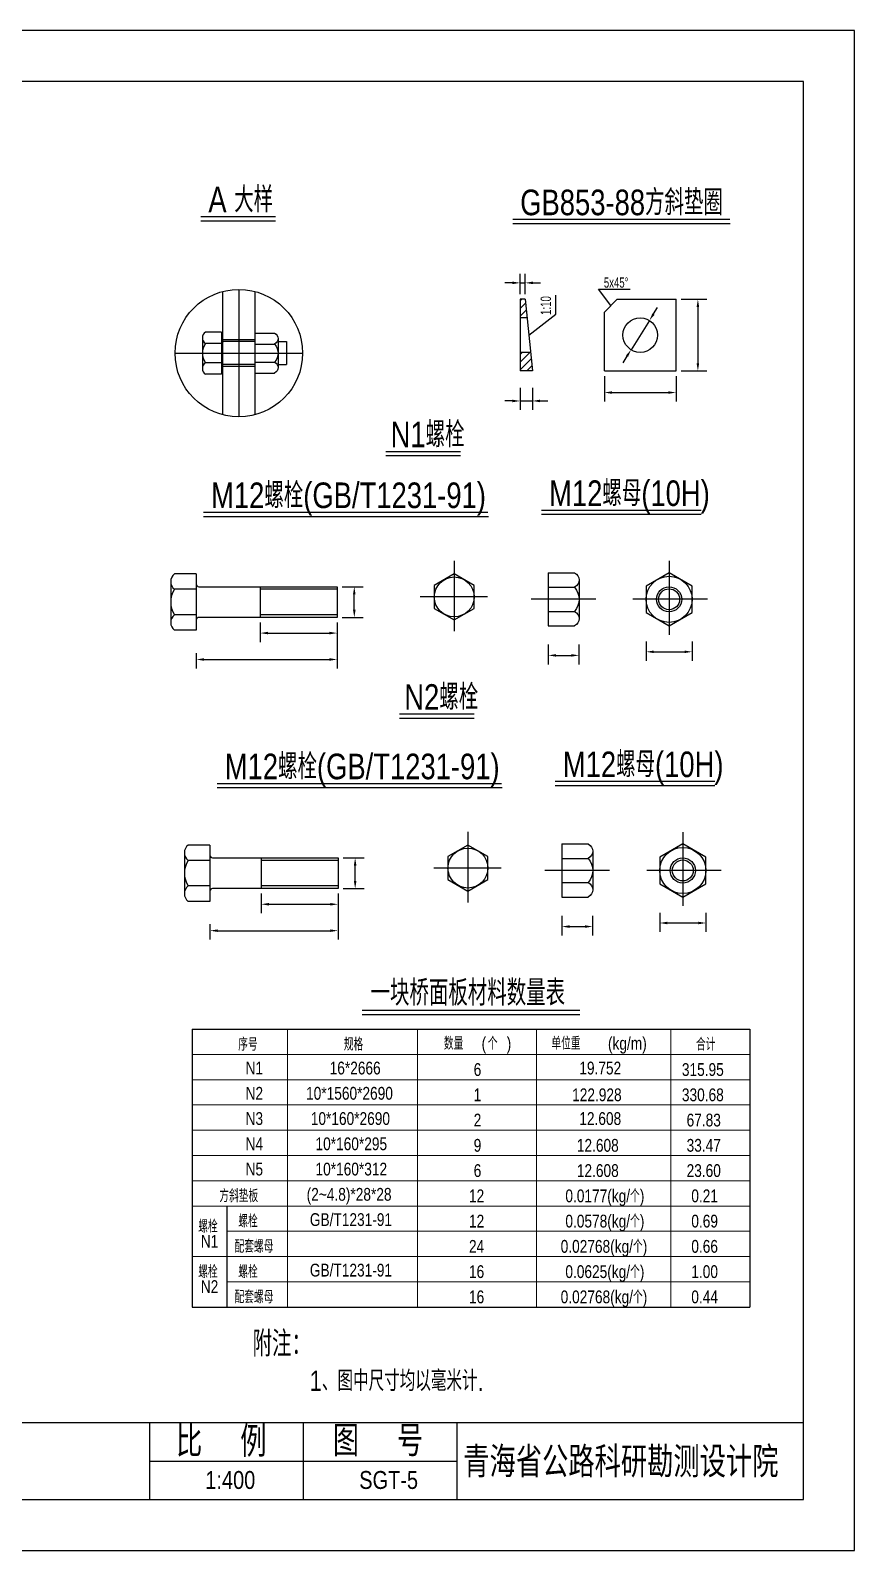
# Model space of a CAD drawing. Header units: millimetres. Extents: x 65 to 987, y -1526 to -1229.
# Drawn here: x 825.6 to 986.6, y -1526.3 to -1229.3 of the extents above; entities that cross this region are included whole.
import ezdxf
from ezdxf.enums import TextEntityAlignment as Align

# ---------------------------------------------------------------- set-up
doc = ezdxf.new("R2010")
doc.units = ezdxf.units.MM
doc.styles.add('GGX1', font='romanc.shx', dxfattribs={"bigfont": 'dk.shx'})
doc.styles.get("Standard").update_dxf_attribs({"font": 'stxt.shx', "width": 0.8, "bigfont": 'dk.shx'})
doc.styles.add('STYLE1', font='stxt.shx', dxfattribs={"width": 0.8, "bigfont": 'dk.shx'})
doc.dimstyles.new('ISO-25', dxfattribs={"dimtxt": 2.5, "dimasz": 2.5, "dimexe": 1.25, "dimexo": 0.625, "dimtad": 1, "dimtxsty": 'Standard', "dimcen": 2.5, "dimadec": 0, "dimazin": 0, "dimtfac": 1, "dimtmove": 0, "dimatfit": 3, "dimfxl": 0, "dimarcsym": 0})

# ---------------------------------------------------------------- blocks, each defined once
blk = doc.blocks.new('*D30')
at = {"color": 2}
for p, q in [((926.74, -1349.34), (926.74, -1353.2)), ((932.74, -1349.34), (932.74, -1353.2)), ((928.24, -1351.45), (931.24, -1351.45))]:
    blk.add_line(p, q, dxfattribs=at)
for points in [[(928.24, -1351.2), (928.24, -1351.7), (926.74, -1351.45)], [(931.24, -1351.2), (931.24, -1351.7), (932.74, -1351.45)]]:
    blk.add_solid(points, dxfattribs=at)
at = {"layer": 'DEFPOINTS', "color": 0}
for p in [(926.74, -1348.34), (932.74, -1348.34), (932.74, -1351.45)]:
    blk.add_point(p, dxfattribs=at)
blk = doc.blocks.new('*D31')
at = {"color": 2}
for p, q in [((945.85, -1348.75), (945.85, -1352.5)), ((947.35, -1350.75), (953.35, -1350.75)), ((954.85, -1348.75), (954.85, -1352.5))]:
    blk.add_line(p, q, dxfattribs=at)
for points in [[(947.35, -1350.5), (947.35, -1351), (945.85, -1350.75)], [(953.35, -1350.5), (953.35, -1351), (954.85, -1350.75)]]:
    blk.add_solid(points, dxfattribs=at)
at = {"layer": 'DEFPOINTS', "color": 0}
for p in [(945.85, -1347.75), (954.85, -1347.75), (954.85, -1350.75)]:
    blk.add_point(p, dxfattribs=at)
blk = doc.blocks.new('A$C19D1656B')
at = {"color": 7, "linetype": 'Continuous'}
for p, q in [((0, 9), (5.1, 9)), ((0, 9), (0, 0)), ((6, 7.77), (6, 1.23)), ((0, 6.55), (5.1, 6.55)), ((0, 2.45), (5.1, 2.45)), ((0, 0), (5.1, 0))]:
    blk.add_line(p, q, dxfattribs=at)
at = {"color": 7, "linetype": 'Continuous', "extrusion": (0, 0, -1)}
for centre, major_axis, start_param, end_param in [((3.75, 7.77), (-2.25, 0), 2.214282, 4.068886), ((0.55, 4.5), (-5.45, 0), 2.5586, 3.724533), ((3.75, 1.23), (-2.25, 0), 2.214055, 4.069043)]:
    blk.add_ellipse(centre, major_axis=major_axis, ratio=0.681818, start_param=start_param, end_param=end_param, dxfattribs=at)
blk = doc.blocks.new('*D33')
at = {"color": 2}
for p, q in [((885.51, -1348.09), (885.51, -1354)), ((858.01, -1351), (858.01, -1354)), ((859.51, -1352.25), (884.01, -1352.25))]:
    blk.add_line(p, q, dxfattribs=at)
for points in [[(859.51, -1352), (859.51, -1352.5), (858.01, -1352.25)], [(884.01, -1352), (884.01, -1352.5), (885.51, -1352.25)]]:
    blk.add_solid(points, dxfattribs=at)
at = {"layer": 'DEFPOINTS', "color": 0}
for p in [(885.51, -1347.09), (858.01, -1350), (885.51, -1352.25)]:
    blk.add_point(p, dxfattribs=at)
blk = doc.blocks.new('*D34')
at = {"color": 2}
for p, q in [((870.51, -1345.03), (870.51, -1348.84)), ((885.51, -1345.03), (885.51, -1348.84)), ((872.01, -1347.09), (884.01, -1347.09))]:
    blk.add_line(p, q, dxfattribs=at)
for points in [[(872.01, -1346.84), (872.01, -1347.34), (870.51, -1347.09)], [(884.01, -1346.84), (884.01, -1347.34), (885.51, -1347.09)]]:
    blk.add_solid(points, dxfattribs=at)
at = {"layer": 'DEFPOINTS', "color": 0}
for p in [(870.51, -1344.03), (885.51, -1344.03), (885.51, -1347.09)]:
    blk.add_point(p, dxfattribs=at)
blk = doc.blocks.new('*D35')
at = {"color": 2}
for p, q in [((886.51, -1338.03), (890.61, -1338.03)), ((888.86, -1342.53), (888.86, -1339.53)), ((886.51, -1344.03), (890.61, -1344.03))]:
    blk.add_line(p, q, dxfattribs=at)
for points in [[(888.61, -1339.53), (889.11, -1339.53), (888.86, -1338.03)], [(888.61, -1342.53), (889.11, -1342.53), (888.86, -1344.03)]]:
    blk.add_solid(points, dxfattribs=at)
at = {"layer": 'DEFPOINTS', "color": 0}
for p in [(885.51, -1338.03), (888.86, -1338.03), (885.51, -1344.03)]:
    blk.add_point(p, dxfattribs=at)
blk = doc.blocks.new('*D36')
at = {"color": 2}
for p, q in [((921.24, -1280.87), (921.24, -1276.92)), ((922.24, -1280.87), (922.24, -1276.92)), ((919.74, -1278.67), (918.24, -1278.67)), ((921.24, -1278.67), (922.24, -1278.67)), ((923.74, -1278.67), (925.24, -1278.67))]:
    blk.add_line(p, q, dxfattribs=at)
for points in [[(919.74, -1278.42), (919.74, -1278.92), (921.24, -1278.67)], [(923.74, -1278.42), (923.74, -1278.92), (922.24, -1278.67)]]:
    blk.add_solid(points, dxfattribs=at)
at = {"layer": 'DEFPOINTS', "color": 0}
for p in [(922.24, -1278.67), (921.24, -1281.87), (922.24, -1281.87)]:
    blk.add_point(p, dxfattribs=at)
blk = doc.blocks.new('*D37')
at = {"color": 2}
for p, q in [((921.24, -1299.19), (921.24, -1303.49)), ((923.64, -1299.19), (923.64, -1303.49)), ((919.74, -1301.74), (918.24, -1301.74)), ((921.24, -1301.74), (923.64, -1301.74)), ((925.14, -1301.74), (926.64, -1301.74))]:
    blk.add_line(p, q, dxfattribs=at)
for points in [[(919.74, -1301.49), (919.74, -1301.99), (921.24, -1301.74)], [(925.14, -1301.49), (925.14, -1301.99), (923.64, -1301.74)]]:
    blk.add_solid(points, dxfattribs=at)
at = {"layer": 'DEFPOINTS', "color": 0}
for p in [(921.24, -1298.19), (923.64, -1298.19), (923.64, -1301.74)]:
    blk.add_point(p, dxfattribs=at)
blk = doc.blocks.new('*D38')
at = {"color": 2}
for p, q in [((937.7, -1296.87), (937.7, -1301.85)), ((951.7, -1296.87), (951.7, -1301.85)), ((939.2, -1300.1), (950.2, -1300.1))]:
    blk.add_line(p, q, dxfattribs=at)
for points in [[(939.2, -1299.85), (939.2, -1300.35), (937.7, -1300.1)], [(950.2, -1299.85), (950.2, -1300.35), (951.7, -1300.1)]]:
    blk.add_solid(points, dxfattribs=at)
at = {"layer": 'DEFPOINTS', "color": 0}
for p in [(937.7, -1295.87), (951.7, -1295.87), (951.7, -1300.1)]:
    blk.add_point(p, dxfattribs=at)
blk = doc.blocks.new('*D39')
at = {"color": 2}
for p, q in [((952.7, -1281.87), (957.71, -1281.87)), ((955.96, -1283.37), (955.96, -1294.37)), ((952.7, -1295.87), (957.71, -1295.87))]:
    blk.add_line(p, q, dxfattribs=at)
for points in [[(955.71, -1283.37), (956.21, -1283.37), (955.96, -1281.87)], [(955.71, -1294.37), (956.21, -1294.37), (955.96, -1295.87)]]:
    blk.add_solid(points, dxfattribs=at)
at = {"layer": 'DEFPOINTS', "color": 0}
for p in [(951.7, -1281.87), (951.7, -1295.87), (955.96, -1295.87)]:
    blk.add_point(p, dxfattribs=at)
blk = doc.blocks.new('*D40')
at = {"color": 2}
for p, q in [((947.29, -1284.74), (948.09, -1283.47)), ((946.5, -1286.01), (942.91, -1291.73)), ((942.11, -1293), (941.31, -1294.27))]:
    blk.add_line(p, q, dxfattribs=at)
for points in [[(947.08, -1284.61), (947.51, -1284.88), (946.5, -1286.01)], [(941.9, -1292.87), (942.32, -1293.13), (942.91, -1291.73)]]:
    blk.add_solid(points, dxfattribs=at)
at = {"layer": 'DEFPOINTS', "color": 0}
for p in [(946.5, -1286.01), (942.91, -1291.73)]:
    blk.add_point(p, dxfattribs=at)
blk = doc.blocks.new('*D137')
at = {"color": 2}
for p, q in [((885.68, -1401.33), (885.68, -1406.98)), ((860.68, -1403.97), (860.68, -1406.98)), ((862.18, -1405.23), (884.18, -1405.23))]:
    blk.add_line(p, q, dxfattribs=at)
for points in [[(862.18, -1404.98), (862.18, -1405.48), (860.68, -1405.23)], [(884.18, -1404.98), (884.18, -1405.48), (885.68, -1405.23)]]:
    blk.add_solid(points, dxfattribs=at)
at = {"layer": 'DEFPOINTS', "color": 0}
for p in [(885.68, -1400.33), (860.68, -1402.97), (885.68, -1405.23)]:
    blk.add_point(p, dxfattribs=at)
blk = doc.blocks.new('*D138')
at = {"color": 2}
for p, q in [((870.68, -1398), (870.68, -1401.82)), ((885.68, -1398), (885.68, -1401.82)), ((872.18, -1400.07), (884.18, -1400.07))]:
    blk.add_line(p, q, dxfattribs=at)
for points in [[(872.18, -1399.82), (872.18, -1400.32), (870.68, -1400.07)], [(884.18, -1399.82), (884.18, -1400.32), (885.68, -1400.07)]]:
    blk.add_solid(points, dxfattribs=at)
at = {"layer": 'DEFPOINTS', "color": 0}
for p in [(870.68, -1397), (885.68, -1397), (885.68, -1400.07)]:
    blk.add_point(p, dxfattribs=at)
blk = doc.blocks.new('*D139')
at = {"color": 2}
for p, q in [((886.68, -1391), (890.78, -1391)), ((889.03, -1395.5), (889.03, -1392.5)), ((886.68, -1397), (890.78, -1397))]:
    blk.add_line(p, q, dxfattribs=at)
for points in [[(888.78, -1392.5), (889.28, -1392.5), (889.03, -1391)], [(888.78, -1395.5), (889.28, -1395.5), (889.03, -1397)]]:
    blk.add_solid(points, dxfattribs=at)
at = {"layer": 'DEFPOINTS', "color": 0}
for p in [(885.68, -1391), (889.03, -1391), (885.68, -1397)]:
    blk.add_point(p, dxfattribs=at)
blk = doc.blocks.new('*D135')
at = {"color": 2}
for p, q in [((929.41, -1402.32), (929.41, -1406.18)), ((930.91, -1404.43), (933.91, -1404.43)), ((935.41, -1402.32), (935.41, -1406.18))]:
    blk.add_line(p, q, dxfattribs=at)
for points in [[(930.91, -1404.18), (930.91, -1404.68), (929.41, -1404.43)], [(933.91, -1404.18), (933.91, -1404.68), (935.41, -1404.43)]]:
    blk.add_solid(points, dxfattribs=at)
at = {"layer": 'DEFPOINTS', "color": 0}
for p in [(929.41, -1401.32), (935.41, -1401.32), (935.41, -1404.43)]:
    blk.add_point(p, dxfattribs=at)
blk = doc.blocks.new('*D136')
at = {"color": 2}
for p, q in [((948.52, -1401.73), (948.52, -1405.48)), ((957.52, -1401.73), (957.52, -1405.48)), ((950.02, -1403.73), (956.02, -1403.73))]:
    blk.add_line(p, q, dxfattribs=at)
for points in [[(950.02, -1403.48), (950.02, -1403.98), (948.52, -1403.73)], [(956.02, -1403.48), (956.02, -1403.98), (957.52, -1403.73)]]:
    blk.add_solid(points, dxfattribs=at)
at = {"layer": 'DEFPOINTS', "color": 0}
for p in [(948.52, -1400.73), (957.52, -1400.73), (957.52, -1403.73)]:
    blk.add_point(p, dxfattribs=at)

msp = doc.modelspace()

# ---------------------------------------------------------------- hatches: boundary and pattern name
h = msp.add_hatch()
h.set_pattern_fill('ANSI31', color=2, scale=0.333333, style=0)
h.set_pattern_definition([(45, (203.4894, 1146.133), (-0.74835465, 0.74835465), [])])
h.paths.add_polyline_path([(921.23603, -1285.49743), (922.59853, -1285.49743), (922.23603, -1281.87243), (921.23603, -1281.87243)])
h.paths.add_polyline_path([(921.23603, -1295.87243), (923.63603, -1295.87243), (923.27353, -1292.24743), (921.23603, -1292.24743)])

# ---------------------------------------------------------------- linework, layer by layer
at = {"color": 2, "linetype": 'Continuous'}
for p, q in [((986.55927, -1526.34463), (986.55927, -1229.34463)), ((862.95936, -1288.26887), (859.77186, -1288.26887)), ((862.95936, -1288.26887), (862.95936, -1296.51887)), ((869.4672, -1288.49676), (869.4672, -1296.29098)), ((869.4672, -1288.49676), (873.2922, -1288.49676)), ((859.20936, -1289.39387), (859.20936, -1295.39424)), ((862.95936, -1290.51887), (859.77186, -1290.51887)), ((869.4672, -1290.14387), (863.33436, -1290.14387)), ((869.4672, -1289.01887), (869.4672, -1295.76887)), ((869.4672, -1290.62245), (873.2922, -1290.62245)), ((873.9672, -1289.55961), (873.9672, -1295.22813)), ((873.9672, -1290.14653), (875.64935, -1290.14653)), ((875.64935, -1290.14653), (875.64935, -1294.64653)), ((862.95936, -1294.26887), (859.77186, -1294.26887)), ((869.4672, -1294.64387), (863.33436, -1294.64387)), ((869.4672, -1294.16528), (873.2922, -1294.16528)), ((873.9672, -1294.64653), (875.64935, -1294.64653)), ((862.95993, -1296.5193), (859.77168, -1296.5193)), ((862.95936, -1295.01887), (862.95936, -1296.51887)), ((869.4672, -1296.29098), (873.2931, -1296.29098)), ((976.55927, -1516.34463), (976.55927, -1516.34463))]:
    msp.add_line(p, q, dxfattribs=at)
at = {"color": 6, "linetype": 'Continuous'}
for p, q in [((976.55927, -1239.34463), (596.55927, -1239.34463)), ((976.55927, -1516.34463), (976.55927, -1239.34463)), ((596.55927, -1516.34463), (976.55927, -1516.34463))]:
    msp.add_line(p, q, dxfattribs=at)
for p, q in [((858.89371, -1265.70566), (873.4759, -1265.70566)), ((919.79726, -1266.25537), (962.21957, -1266.25537)), ((895.00854, -1311.59045), (909.59072, -1311.59045)), ((859.42567, -1323.47295), (914.92727, -1323.47295)), ((925.4426, -1323.06305), (956.56973, -1323.06305)), ((897.68075, -1362.87753), (912.26294, -1362.87753)), ((862.09789, -1376.44834), (917.59949, -1376.44834)), ((928.11482, -1376.03844), (959.24194, -1376.03844))]:
    msp.add_line(p, q)
at = {"color": 2}
for p, q in [((858.89371, -1266.52018), (873.4759, -1266.52018)), ((919.79726, -1267.06989), (962.26501, -1267.06989)), ((936.55682, -1279.86742), (942.76105, -1279.86742)), ((938.95182, -1283.12243), (936.55682, -1279.86742)), ((928.23953, -1284.79707), (928.23953, -1281.06471)), ((922.93603, -1288.87243), (928.23953, -1284.79707)), ((895.00854, -1312.40497), (909.59072, -1312.40497)), ((859.42567, -1324.28747), (915.06792, -1324.28747)), ((925.4426, -1323.87757), (956.61798, -1323.87757)), ((897.68075, -1363.69205), (912.26294, -1363.69205)), ((862.09789, -1377.26287), (917.74014, -1377.26287)), ((928.11482, -1376.85296), (959.29019, -1376.85296)), ((890.40067, -1421.62022), (932.91346, -1421.62022)), ((864.05059, -1478.76372), (864.05059, -1459.02415))]:
    msp.add_line(p, q, dxfattribs=at)
at = {"color": 7}
for p, q in [((866.31126, -1279.94891), (866.31126, -1304.8392)), ((866.31126, -1279.94891), (866.31126, -1304.8392)), ((866.31126, -1279.94891), (866.31126, -1304.8392)), ((921.23603, -1281.87243), (921.23603, -1295.87243)), ((922.23603, -1281.87243), (923.63603, -1295.87243)), ((937.70182, -1284.37243), (940.20182, -1281.87243)), ((940.20182, -1281.87243), (951.70182, -1281.87243)), ((951.70182, -1295.87243), (951.70182, -1281.87243)), ((922.59853, -1285.49743), (921.23603, -1285.49743)), ((937.70182, -1295.87243), (937.70182, -1284.37243)), ((923.27353, -1292.24743), (921.23603, -1292.24743)), ((937.70182, -1295.87243), (951.70182, -1295.87243)), ((890.40067, -1420.77541), (932.91346, -1420.77541))]:
    msp.add_line(p, q, dxfattribs=at)
at = {"color": 1}
for p, q in [((863.15532, -1280.35572), (863.15532, -1304.4324)), ((869.4672, -1280.35572), (869.4672, -1304.4324)), ((869.4672, -1289.76887), (863.15532, -1289.76887)), ((869.4672, -1295.01887), (863.15532, -1295.01887))]:
    msp.add_line(p, q, dxfattribs=at)
at = {"color": 7, "linetype": 'Continuous'}
for p, q in [((922.23603, -1281.87243), (921.23603, -1281.87243)), ((923.63603, -1295.87243), (921.23603, -1295.87243)), ((858.00555, -1335.52613), (853.75555, -1335.52613)), ((858.00555, -1335.52613), (858.00555, -1346.52613)), ((908.37454, -1335.52613), (904.47742, -1337.77618)), ((912.27165, -1337.77618), (908.37454, -1335.52613)), ((950.3371, -1335.29593), (945.8371, -1337.89406)), ((954.8371, -1337.89406), (950.3371, -1335.29593)), ((853.00555, -1337.02613), (853.00555, -1345.02663)), ((858.00555, -1338.52613), (853.75555, -1338.52613)), ((858.50555, -1338.02613), (885.50632, -1338.02613)), ((885.50632, -1338.02613), (885.50632, -1344.02613)), ((904.47742, -1337.77618), (904.47742, -1342.27611)), ((912.27165, -1342.27611), (912.27165, -1337.77618)), ((945.8371, -1337.89406), (945.8371, -1343.09013)), ((954.8371, -1343.09013), (954.8371, -1337.89406)), ((904.47742, -1342.27611), (908.37454, -1344.52616)), ((908.37454, -1344.52616), (912.27165, -1342.27611)), ((858.00555, -1343.52613), (853.75555, -1343.52613)), ((858.00555, -1344.52613), (858.00555, -1346.52613)), ((885.50632, -1344.02613), (858.50555, -1344.02613)), ((945.8371, -1343.09013), (950.3371, -1345.68827)), ((950.3371, -1345.68827), (954.8371, -1343.09013)), ((858.00632, -1346.5267), (853.75532, -1346.5267)), ((860.67777, -1388.50152), (856.42777, -1388.50152)), ((860.67777, -1388.50152), (860.67777, -1399.50152)), ((911.04675, -1388.50152), (907.14963, -1390.75158)), ((914.94387, -1390.75158), (911.04675, -1388.50152)), ((953.00932, -1388.27132), (948.50932, -1390.86946)), ((957.50932, -1390.86946), (953.00932, -1388.27132)), ((855.67777, -1390.00152), (855.67777, -1398.00202)), ((860.67777, -1391.50152), (856.42777, -1391.50152)), ((861.17777, -1391.00152), (885.67853, -1391.00152)), ((885.67853, -1391.00152), (885.67853, -1397.00152)), ((907.14963, -1390.75158), (907.14963, -1395.25151)), ((914.94387, -1395.25151), (914.94387, -1390.75158)), ((948.50932, -1390.86946), (948.50932, -1396.06553)), ((957.50932, -1396.06553), (957.50932, -1390.86946)), ((907.14963, -1395.25151), (911.04675, -1397.50156)), ((911.04675, -1397.50156), (914.94387, -1395.25151)), ((860.67777, -1396.50152), (856.42777, -1396.50152)), ((860.67777, -1397.50152), (860.67777, -1399.50152)), ((885.67853, -1397.00152), (861.17777, -1397.00152)), ((948.50932, -1396.06553), (953.00932, -1398.66366)), ((953.00932, -1398.66366), (957.50932, -1396.06553)), ((860.67853, -1399.5021), (856.42754, -1399.5021)), ((857.17413, -1424.4799), (857.17413, -1478.76372)), ((857.17413, -1424.4799), (966.08761, -1424.4799)), ((966.08761, -1424.4799), (966.08761, -1478.76372)), ((857.17413, -1478.76372), (966.08761, -1478.76372))]:
    msp.add_line(p, q, dxfattribs=at)
at = {"color": 3}
msp.add_line((853.86612, -1292.39406), (878.75641, -1292.39406), dxfattribs=at)
at = {"color": 3, "linetype": 'Continuous'}
for p, q in [((908.37454, -1332.96551), (908.37454, -1346.73577)), ((950.3371, -1332.99825), (950.3371, -1347.43226)), ((914.86044, -1340.02606), (901.73343, -1340.02606)), ((936.01434, -1340.49199), (923.41386, -1340.49199)), ((957.82638, -1340.49199), (943.28646, -1340.49199)), ((911.04675, -1385.9409), (911.04675, -1399.71117)), ((953.00932, -1385.97365), (953.00932, -1400.40766)), ((917.53266, -1393.00145), (904.40564, -1393.00145)), ((938.68656, -1393.46739), (926.08608, -1393.46739)), ((960.4986, -1393.46739), (945.95868, -1393.46739))]:
    msp.add_line(p, q, dxfattribs=at)
at = {"color": 1, "linetype": 'Continuous'}
for p, q in [((870.50632, -1338.02613), (870.50632, -1344.02613)), ((885.50632, -1338.52613), (870.50632, -1338.52613)), ((885.50632, -1343.52613), (870.50632, -1343.52613)), ((870.67853, -1391.00152), (870.67853, -1397.00152)), ((885.67853, -1391.50152), (870.67853, -1391.50152)), ((885.67853, -1396.50152), (870.67853, -1396.50152))]:
    msp.add_line(p, q, dxfattribs=at)
at = {"color": 2, "lineweight": 0}
for p, q in [((875.83608, -1424.4799), (875.83608, -1478.76372)), ((901.20275, -1424.4799), (901.20275, -1478.76372)), ((924.44094, -1424.4799), (924.44094, -1478.76372)), ((950.69898, -1424.4799), (950.69898, -1478.76372)), ((857.17413, -1429.41479), (966.08761, -1429.41479)), ((857.17413, -1434.34969), (966.08761, -1434.34969)), ((857.17413, -1439.28458), (966.08761, -1439.28458)), ((857.17413, -1444.21947), (966.08761, -1444.21947)), ((857.17413, -1449.15436), (966.08761, -1449.15436)), ((857.17413, -1454.08926), (966.08761, -1454.08926)), ((857.17413, -1459.02415), (966.08761, -1459.02415)), ((864.05059, -1463.95904), (966.08761, -1463.95904)), ((857.17413, -1468.89393), (966.08761, -1468.89393)), ((864.05059, -1473.82882), (966.08761, -1473.82882))]:
    msp.add_line(p, q, dxfattribs=at)
at = {"color": 2, "linetype": 'Continuous'}
for points in [[(986.55927, -1229.34463), (566.55927, -1229.34463)], [(848.94559, -1516.34463), (848.94559, -1501.34463), (848.94559, -1501.34463)], [(878.94559, -1516.34463), (878.94559, -1501.34463), (878.94559, -1501.34463)], [(908.94559, -1516.34463), (908.94559, -1501.34463), (908.94559, -1501.34463)], [(848.94559, -1508.84463), (908.94559, -1508.84463)], [(566.55927, -1526.34463), (986.55927, -1526.34463)]]:
    msp.add_lwpolyline(points, dxfattribs=at)
at = {"color": 7, "linetype": 'Continuous'}
msp.add_lwpolyline([(596.55927, -1501.34463), (976.55927, -1501.34463), (976.55927, -1501.34463)], dxfattribs=at)
at = {"color": 7}
for centre, radius in [((866.31126, -1292.39406), 12.44515), ((944.70182, -1288.87243), 3.375)]:
    msp.add_circle(centre, radius, dxfattribs=at)
at = {"color": 7, "linetype": 'Continuous'}
for centre, radius in [((908.37454, -1340.02606), 3.89712), ((950.3371, -1340.49199), 4.5), ((950.3371, -1340.49199), 2.45455), ((950.3371, -1340.49199), 2.04545), ((911.04675, -1393.00145), 3.89712), ((953.00932, -1393.46739), 4.5), ((953.00932, -1393.46739), 2.45455), ((953.00932, -1393.46739), 2.04545)]:
    msp.add_circle(centre, radius, dxfattribs=at)
at = {"color": 2, "linetype": 'Continuous'}
for centre, radius, start, end in [((860.61561, -1289.39387), 1.40625, 126.869, 233.131), ((862.61548, -1292.39424), 3.40605, 146.597, 213.4), ((863.33436, -1289.76887), 0.375, 180, 270), ((860.61523, -1295.39424), 1.40617, 126.856, 233.138), ((863.33436, -1295.01887), 0.375, 90, 180)]:
    msp.add_arc(centre, radius, start, end, dxfattribs=at)
at = {"color": 7, "linetype": 'Continuous'}
for centre, radius, start, end in [((854.88055, -1337.02613), 1.875, 126.869, 233.131), ((857.54705, -1341.02663), 4.5414, 146.597, 213.4), ((858.50555, -1337.52613), 0.5, 180, 270), ((854.88005, -1345.02663), 1.8749, 126.856, 233.138), ((858.50555, -1344.52613), 0.5, 90, 180), ((857.55277, -1390.00152), 1.875, 126.869, 233.131), ((860.21927, -1394.00202), 4.5414, 146.597, 213.4), ((861.17777, -1390.50152), 0.5, 180, 270), ((857.55227, -1398.00202), 1.8749, 126.856, 233.138), ((861.17777, -1397.50152), 0.5, 90, 180)]:
    msp.add_arc(centre, radius, start, end, dxfattribs=at)
at = {"color": 2, "linetype": 'Continuous', "extrusion": (0, 0, -1)}
for centre, major_axis, start_param, end_param in [((872.2797, -1289.55961), (-1.6875, 0), 2.214281769, 4.068886085), ((869.8803, -1292.39387), (-4.08726, 0), 2.558600324, 3.724532624), ((872.28015, -1295.22813), (-1.68741, 0), 2.214054876, 4.069043165)]:
    msp.add_ellipse(centre, major_axis=major_axis, ratio=0.787295452, start_param=start_param, end_param=end_param, dxfattribs=at)

# ---------------------------------------------------------------- block references
at = {"color": 7, "yscale": 1.1547}
for p in [(926.74216, -1345.68835), (929.41437, -1398.66375)]:
    msp.add_blockref('A$C19D1656B', p, dxfattribs=at)

# ---------------------------------------------------------------- texts
at = {"color": 2}
for s, height, style, width, p in [('A 大样', 5, 'STYLE1', 0.8, (860.35829, -1264.90304)), ('GB853-88方斜垫圈', 5, 'STYLE1', 0.8, (921.26184, -1265.45276)), ('N1螺栓', 5, 'STYLE1', 0.8, (895.94928, -1310.78784)), ('M12螺栓(GB/T1231-91)', 5, 'STYLE1', 0.8, (860.89026, -1322.67034)), ('M12螺母(10H)', 5, 'STYLE1', 0.8, (926.90718, -1322.26044)), ('N2螺栓', 5, 'STYLE1', 0.8, (898.62149, -1362.07492)), ('M12螺栓(GB/T1231-91)', 5, 'STYLE1', 0.8, (863.56247, -1375.64573)), ('M12螺母(10H)', 5, 'STYLE1', 0.8, (929.5794, -1375.23583)), ('一块桥面板材料数量表', 5, 'STYLE1', 0.8, (892.02914, -1419.87142)), ('附注：', 5, 'STYLE1', 0.8, (868.99302, -1488.43165)), ('1、图中尺寸均以毫米计.', 4, 'STYLE1', 0.8, (880.15247, -1495.17339)), ('比  例', 6, 'GGX1', 0.9, (854.04925, -1508.04463)), ('图  号', 6, 'GGX1', 0.9, (884.65132, -1507.91639)), ('青海省公路科研勘测设计院', 6, 'GGX1', 0.9, (910.14043, -1512.0462))]:
    msp.add_text(s, height=height, dxfattribs=dict(at, style=style, width=width)).set_placement(p)
at = {"color": 2, "width": 0.7}
msp.add_text('5x45%%d', height=2, dxfattribs=at).set_placement((937.59614, -1278.60547), align=Align.MIDDLE_LEFT)
msp.add_text('1:10', height=2.016, rotation=90, dxfattribs=at).set_placement((926.26101, -1281.26048), align=Align.MIDDLE_RIGHT)
at = {"color": 2, "lineweight": 0, "style": 'STYLE1', "width": 0.8}
for s, p in [('序号', (866.19051, -1428.67824)), ('规格', (886.8107, -1428.67824)), ('数量', (906.35861, -1428.4941)), ('(', (913.72412, -1428.4941)), ('个', (914.93943, -1428.4941)), (')', (918.62218, -1428.4941)), ('单位重', (927.35031, -1428.4941)), ('(kg/m)', (938.39858, -1428.4941)), ('合计', (955.59705, -1428.67824)), ('N1', (867.62679, -1433.31851)), ('16*2666', (884.04863, -1433.31851)), ('6', (912.17736, -1433.61313)), ('19.752', (932.80079, -1433.31851)), ('315.95', (952.83498, -1433.61313)), ('N2', (867.62679, -1438.25341)), ('10*1560*2690', (879.44519, -1438.25341)), ('1', (912.17736, -1438.54803)), ('122.928', (931.40134, -1438.54803)), ('330.68', (952.83498, -1438.54803)), ('N3', (867.62679, -1443.1883)), ('10*160*2690', (880.36587, -1443.1883)), ('2', (912.17736, -1443.48292)), ('12.608', (932.80079, -1443.1883)), ('67.83', (953.75567, -1443.48292)), ('N4', (867.62679, -1448.12319)), ('10*160*295', (881.28656, -1448.12319)), ('9', (912.17736, -1448.41781)), ('12.608', (932.32203, -1448.41781)), ('33.47', (953.75567, -1448.41781)), ('N5', (867.62679, -1453.05808)), ('10*160*312', (881.28656, -1453.05808)), ('6', (912.17736, -1453.3527)), ('12.608', (932.32203, -1453.3527)), ('23.60', (953.75567, -1453.3527)), ('方斜垫板', (862.50776, -1458.2876)), ('(2~4.8)*28*28', (879.55567, -1457.99298)), ('12', (911.25667, -1458.2876)), ('0.0177(kg/个)', (930.08182, -1458.2876)), ('0.21', (954.67636, -1458.2876)), ('螺栓', (866.19051, -1463.22249)), ('GB/T1231-91', (880.18174, -1462.92787)), ('12', (911.25667, -1463.22249)), ('0.0578(kg/个)', (930.08182, -1463.22249)), ('0.69', (954.67636, -1463.22249)), ('螺栓', (858.37197, -1464.22909)), ('N1', (858.88462, -1467.15774)), ('配套螺母', (865.46876, -1468.15738)), ('24', (911.25667, -1468.15738)), ('0.02768(kg/个)', (929.16113, -1468.15738)), ('0.66', (954.67636, -1468.15738)), ('螺栓', (858.37197, -1473.09227)), ('螺栓', (866.19051, -1473.09227)), ('GB/T1231-91', (880.18174, -1472.79765)), ('16', (911.25667, -1473.09227)), ('0.0625(kg/个)', (930.08182, -1473.09227)), ('1.00', (954.67636, -1473.09227)), ('N2', (858.88462, -1476.02092)), ('配套螺母', (865.46876, -1478.02717)), ('16', (911.25667, -1478.02717)), ('0.02768(kg/个)', (929.16113, -1478.02717)), ('0.44', (954.67636, -1478.02717))]:
    msp.add_text(s, height=2.5, dxfattribs=at).set_placement(p)
at = {"color": 2, "width": 0.833333}
for s, p in [('1:400', (859.76553, -1514.29784)), ('SGT-5', (889.82376, -1514.29784))]:
    msp.add_text(s, height=3.5, dxfattribs=at).set_placement(p)

# ---------------------------------------------------------------- dimensions: what is measured, and where the dimension line sits
at = {"color": 7}
for base, p1, p2, picture, middle in [((922.23603, -1278.66952), (921.23603, -1281.87243), (922.23603, -1281.87243), '*D36', (921.73603, -1274.79452)), ((951.70182, -1300.10302), (937.70182, -1295.87243), (951.70182, -1295.87243), '*D38', (944.70182, -1298.35302)), ((885.50632, -1347.09167), (870.50632, -1344.02613), (885.50632, -1344.02613), '*D34', (878.00632, -1345.34167)), ((932.74216, -1351.45251), (926.74216, -1348.34193), (932.74216, -1348.34193), '*D30', (929.74216, -1349.70251)), ((885.67853, -1400.06707), (870.67853, -1397.00152), (885.67853, -1397.00152), '*D138', (878.17853, -1398.31707)), ((935.41437, -1404.42791), (929.41437, -1401.31733), (935.41437, -1401.31733), '*D135', (932.41437, -1402.67791))]:
    dim = msp.add_linear_dim(base=base, p1=p1, p2=p2, dimstyle='ISO-25', override={"dimtxt": 2, "dimasz": 1.5, "dimexe": 1.75, "dimexo": 1, "dimgap": 0.75, "dimlfac": 2, "dimclrd": 2, "dimclre": 2, "dimclrt": 2, "dimtmove": 2}, dxfattribs=at)
    dim.commit()
    dim.dimension.update_dxf_attribs({"geometry": picture, "text_midpoint": middle})
for base, p1, p2, picture, middle in [((955.9649, -1295.87243), (951.70182, -1281.87243), (951.70182, -1295.87243), '*D39', (954.2149, -1288.87243)), ((888.85523, -1338.02613), (885.50632, -1344.02613), (885.50632, -1338.02613), '*D35', (887.10523, -1341.02613)), ((889.02744, -1391.00152), (885.67853, -1397.00152), (885.67853, -1391.00152), '*D139', (887.27744, -1394.00152))]:
    dim = msp.add_linear_dim(base=base, p1=p1, p2=p2, angle=90, dimstyle='ISO-25', override={"dimtxt": 2, "dimasz": 1.5, "dimexe": 1.75, "dimexo": 1, "dimgap": 0.75, "dimlfac": 2, "dimclrd": 2, "dimclre": 2, "dimclrt": 2, "dimtmove": 2}, dxfattribs=at)
    dim.commit()
    dim.dimension.update_dxf_attribs({"geometry": picture, "text_midpoint": middle})
dim = msp.add_diameter_dim_2p(p1=(946.4967, -1286.01428), p2=(942.90694, -1291.73058), dimstyle='ISO-25', override={"dimtxt": 2, "dimasz": 1.5, "dimexe": 1.75, "dimexo": 1, "dimgap": 0.4, "dimlfac": 2, "dimclrd": 2, "dimclre": 2, "dimclrt": 2, "dimtmove": 2}, dxfattribs=at)
dim.commit()
dim.dimension.update_dxf_attribs({"geometry": '*D40', "text_midpoint": (943.48884, -1288.10948), "dimtype": 163})
dim = msp.add_linear_dim(base=(923.63603, -1301.73558), p1=(921.23603, -1298.19399), p2=(923.63603, -1298.19399), dimstyle='ISO-25', override={"dimtxt": 2, "dimasz": 1.5, "dimexe": 1.75, "dimexo": 1, "dimgap": 0.75, "dimlfac": 2, "dimclrd": 2, "dimclre": 2, "dimclrt": 2, "dimtmove": 2}, dxfattribs=at)
dim.commit()
dim.dimension.update_dxf_attribs({"geometry": '*D37', "text_midpoint": (922.43603, -1297.62221), "dimtype": 160})
for base, p1, p2, text, picture, middle in [((885.50632, -1352.25279), (858.00555, -1349.9961), (885.50632, -1347.09167), '50', '*D33', (871.75594, -1350.50279)), ((954.84905, -1350.7521), (945.84904, -1347.75313), (954.84905, -1347.75313), '18', '*D31', (950.34905, -1349.0021)), ((885.67853, -1405.22819), (860.67777, -1402.9715), (885.67853, -1400.3311), '45', '*D137', (873.17815, -1403.47819)), ((957.52126, -1403.7275), (948.52126, -1400.72853), (957.52126, -1400.72853), '18', '*D136', (953.02126, -1401.9775))]:
    dim = msp.add_linear_dim(base=base, p1=p1, p2=p2, text=text, dimstyle='ISO-25', override={"dimtxt": 2, "dimasz": 1.5, "dimexe": 1.75, "dimexo": 1, "dimgap": 0.75, "dimlfac": 2, "dimclrd": 2, "dimclre": 2, "dimclrt": 2, "dimtmove": 2}, dxfattribs=at)
    dim.commit()
    dim.dimension.update_dxf_attribs({"geometry": picture, "text_midpoint": middle})

doc.saveas('drawing.dxf')
